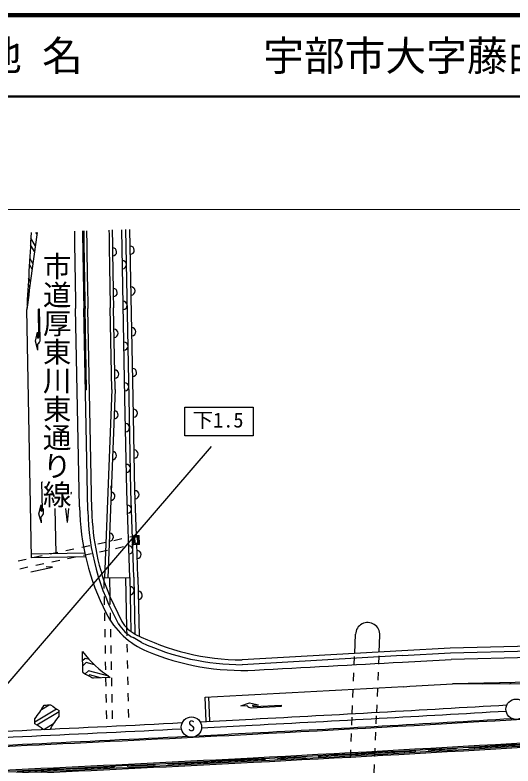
# Model space of a CAD drawing. Units: millimetres, scale not verified. Extents: x 40000 to 680000, y 20000 to 380000.
# Drawn here: x 374551 to 435688, y 287889 to 380000 of the extents above; entities that cross this region are included whole.
import ezdxf
from ezdxf.enums import TextEntityAlignment as Align

# ---------------------------------------------------------------- set-up
doc = ezdxf.new("R2010")
doc.units = ezdxf.units.MM
doc.header["$LTSCALE"] = 1000
doc.linetypes.add('CHAIN', pattern=[18.5, 12, -1.5, 3.5, -1.5])
for name, color, linetype, lineweight in [('M-BGD', 7, 'Continuous', 25), ('M-BMK', 2, 'CHAIN', 13), ('M-STR-HTXT', 7, 'Continuous', 13), ('M-STR-STR1', 1, 'Continuous', 25), ('M-STR-STRC', 7, 'Continuous', 25), ('M-TTL', 7, 'Continuous', 140), ('M-TTL-LINE', 7, 'Continuous', 50)]:
    doc.layers.add(name, color=color, linetype=linetype, lineweight=lineweight)
doc.layers.add('M-BMK-HTXT', color=7, linetype='Continuous')
doc.layers.add('M-TTL-TXT', color=7, linetype='Continuous')
doc.styles.add('@ＭＳ ゴシック', font='')
doc.styles.add('ＭＳ ゴシック', font='')
doc.styles.get('@ＭＳ ゴシック').set_extended_font_data('@MS Gothic')
doc.styles.get('ＭＳ ゴシック').set_extended_font_data('MS Gothic')

msp = doc.modelspace()

# ---------------------------------------------------------------- linework, layer by layer
at = {"layer": 'M-BGD'}
for p, q in [((388048, 333021), (387648, 353670)), ((388548, 333030), (388148, 353680)), ((389048, 333040), (388647, 353690)), ((383482, 319201), (382996, 344012)), ((383341, 334018), (383146, 344015)), ((383982, 319211), (383495, 344022)), ((386441, 334078), (386245, 344076)), ((386841, 334086), (386645, 344084)), ((383341, 334018), (383191, 334015)), ((386441, 334078), (385529, 310965)), ((386841, 334086), (385929, 310974)), ((388268, 321631), (388048, 333021)), ((388768, 321640), (388548, 333030)), ((389268, 321650), (389048, 333040)), ((386361, 321795), (386369, 322266)), ((388636, 311019), (388268, 321631)), ((389136, 311036), (388768, 321648)), ((389458, 316160), (389268, 321665)), ((388630, 315979), (389123, 316084)), ((389122, 316152), (389797, 316167)), ((389144, 315054), (389122, 316152)), ((389275, 316006), (389600, 316013)), ((389291, 315206), (389275, 316006)), ((389619, 315063), (389597, 316163)), ((389719, 315065), (389697, 316165)), ((389819, 315067), (389797, 316167)), ((384717, 315147), (385695, 315355)), ((386673, 315563), (387651, 315771)), ((388838, 315001), (389144, 315066)), ((389819, 315067), (389144, 315054)), ((389291, 315206), (389616, 315213)), ((389635, 311053), (389491, 315210)), ((378848, 313899), (379826, 314107)), ((380804, 314315), (381783, 314523)), ((382761, 314731), (383739, 314939)), ((384925, 314168), (385903, 314376)), ((386881, 314584), (387859, 314792)), ((374936, 313066), (375914, 313275)), ((376892, 313483), (377870, 313691)), ((381012, 313336), (381991, 313544)), ((382969, 313752), (383947, 313960)), ((375144, 312088), (376122, 312296)), ((376506, 311700), (379135, 312280)), ((377100, 312504), (378078, 312712)), ((379135, 312280), (378377, 312304)), ((379056, 312920), (380034, 313128)), ((385437, 310955), (388636, 311019)), ((385437, 310955), (385442, 310674)), ((385442, 310674), (385462, 309675)), ((386136, 310969), (386182, 308685)), ((388136, 311009), (388258, 304837)), ((388636, 311019), (388767, 304396)), ((389136, 311029), (389274, 304083)), ((389636, 311038), (389779, 303827)), ((385482, 308675), (385502, 307675)), ((385521, 306675), (385541, 305675)), ((385561, 304676), (385581, 303676)), ((388258, 304837), (388278, 303837)), ((416259, 301696), (416355, 304040)), ((390062, 303031), (389052, 303635)), ((419268, 301867), (419352, 303918)), ((385601, 302676), (385620, 301676)), ((388298, 302837), (388318, 301837)), ((468027, 302665), (428006, 301740)), ((422077, 301426), (402451, 300310)), ((416202, 300300), (416243, 301299)), ((419208, 300394), (419249, 301393)), ((428026, 301741), (422080, 301403)), ((385640, 300676), (385660, 299677)), ((388338, 300837), (388357, 299838)), ((419126, 298395), (419167, 299395)), ((385680, 298677), (385700, 297677)), ((388377, 298838), (388397, 297838)), ((416120, 298301), (416161, 299301)), ((385720, 296677), (385739, 295677)), ((388417, 296838), (388437, 295838)), ((416038, 296303), (416079, 297302)), ((419044, 296397), (419085, 297396)), ((388456, 294839), (388476, 293839)), ((415956, 294305), (415997, 295304)), ((418963, 294399), (419004, 295398)), ((385759, 294678), (385779, 293678)), ((415898, 292883), (415939, 293882)), ((418908, 293054), (418949, 294053)), ((418826, 291056), (418867, 292055)), ((415816, 290885), (415857, 291884)), ((415735, 288886), (415776, 289885)), ((418744, 289057), (418785, 290057)), ((418662, 287059), (418703, 288058))]:
    msp.add_line(p, q, dxfattribs=at)
for centre, radius, start, end in [((2078667, 377236), 1695997, 180.80135, 181.12247), ((2078667, 377236), 1695847, 180.80126, 181.12247), ((2078667, 377236), 1695497, 180.80105, 181.12247), ((2078667, 377236), 1692747, 180.79937, 181.12247), ((2078667, 377236), 1692347, 180.79912, 181.12247), ((386530, 350953), 500, 270.9608, 90.9608), ((388697, 351151), 500, 271.11093, 91.11093), ((387731, 349383), 500, 271.10972, 91.10972), ((386613, 345954), 500, 270.9608, 90.9608), ((388793, 346152), 500, 271.11093, 91.11093), ((387828, 344384), 500, 271.10972, 91.10972), ((386706, 340954), 500, 271.12247, 91.12247), ((388890, 341153), 500, 271.11093, 91.11093), ((387924, 339385), 500, 271.10972, 91.10972), ((386804, 335955), 500, 271.12247, 91.12247), ((388987, 336153), 500, 271.11093, 91.11093), ((388021, 334386), 500, 271.10972, 91.10972), ((389084, 331154), 500, 271.10753, 91.10753), ((386717, 330958), 500, 267.74074, 87.74074), ((388118, 329387), 500, 271.10972, 91.10972), ((386520, 325962), 500, 267.74074, 87.74074), ((389181, 326155), 500, 271.10753, 91.10753), ((388215, 324388), 500, 271.10972, 91.10972), ((389285, 321157), 500, 271.98421, 91.98421), ((386323, 320966), 500, 267.74074, 87.74074), ((388346, 319390), 500, 271.98421, 91.98421), ((412976, 319779), 29500, 181.12247, 209.39529), ((412976, 319779), 29000, 181.12247, 202.49099), ((386126, 315970), 500, 267.74074, 87.74074), ((388519, 314393), 500, 271.98421, 91.98421), ((389539, 313824), 500, 271.98421, 91.98421), ((388668, 309395), 500, 271.13496, 91.13496), ((389680, 308826), 500, 271.13496, 91.13496), ((391098, 307601), 4463, 210.46966, 242.71624), ((417853, 303979), 1500, 357.65695, 177.65695), ((412976, 319779), 29000, 211.52544, 211.55122), ((402560, 330367), 29458, 240.9499, 240.96476), ((402560, 330367), 30058, 245.42977, 269.79292), ((142287, 5286050), 4999991, 272.99668, 273.35433), ((142287, 5286050), 4999991, 272.4756, 272.89693), ((142287, 5286050), 4999991, 272.92537, 272.99668)]:
    msp.add_arc(centre, radius, start, end, dxfattribs=at)
at = {"layer": 'M-BMK'}
msp.add_arc((142345, 5290619), 5008825, 272.44876, 274.85452, dxfattribs=at)
at = {"layer": 'M-STR-HTXT'}
msp.add_line((360129, 356156), (561751, 356156), dxfattribs=at)
at = {"layer": 'M-STR-STR1'}
for p, q in [((386182, 308685), (386202, 307685)), ((386182, 308685), (387682, 305592)), ((386221, 306686), (386241, 305686)), ((386261, 304686), (386281, 303686)), ((468013, 303265), (427992, 302340)), ((386301, 302686), (386320, 301687)), ((427992, 302340), (422046, 302002)), ((422044, 302025), (402436, 300910)), ((386340, 300687), (386360, 299687)), ((386380, 298687), (386400, 297687)), ((386419, 296688), (386439, 295688)), ((386459, 294688), (386479, 293688))]:
    msp.add_line(p, q, dxfattribs=at)
for centre, radius, start, end in [((391098, 307601), 3963, 210.46966, 242.71624), ((402560, 330367), 29458, 243.20005, 269.75783), ((142287, 5286050), 4999241, 272.99684, 273.35597), ((142235, 5286798), 4999991, 272.47419, 272.89873), ((142235, 5286798), 4999991, 272.92387, 272.99698)]:
    msp.add_arc(centre, radius, start, end, dxfattribs=at)
at = {"layer": 'M-STR-STRC'}
for p, q in [((377227, 353155), (377123, 353333)), ((377032, 351710), (376502, 352613)), ((376935, 350988), (376453, 351808)), ((376742, 349541), (376358, 350195)), ((376646, 348817), (376310, 349387)), ((376454, 347367), (376216, 347771)), ((376358, 346641), (376170, 346962)), ((376073, 344462), (376033, 344530)), ((376168, 345189), (376078, 345341)), ((376593, 313432), (375997, 343875)), ((377576, 343906), (377427, 343903)), ((377491, 340504), (377427, 343903)), ((377647, 340182), (377576, 343906)), ((382472, 319664), (381996, 343993)), ((377051, 339996), (377330, 341101)), ((377344, 340351), (377330, 341101)), ((377372, 338902), (377051, 339996)), ((377372, 338902), (377357, 339651)), ((395400, 331891), (403800, 331891)), ((395400, 328391), (395400, 331891)), ((403800, 331891), (403800, 328391)), ((403800, 328391), (395400, 328391)), ((398625, 327082), (368067, 291570)), ((377934, 322709), (377842, 322708)), ((377907, 319308), (377842, 322708)), ((381468, 321378), (381434, 321494)), ((381434, 321244), (381468, 321378)), ((377466, 318800), (377745, 319905)), ((377759, 319155), (377745, 319905)), ((377787, 317706), (377466, 318800)), ((378063, 318986), (378054, 319459)), ((379589, 313940), (379481, 319459)), ((381014, 317769), (380808, 319459)), ((381014, 317769), (381154, 319459)), ((377787, 317706), (377773, 318455)), ((383123, 314010), (376585, 313881)), ((383222, 313561), (376593, 313432)), ((382870, 299362), (382819, 301950)), ((468119, 301875), (428098, 300950)), ((383150, 301083), (382843, 300766)), ((383287, 300578), (382855, 300133)), ((383687, 300935), (383150, 301083)), ((384325, 300293), (383287, 300578)), ((383563, 299569), (383183, 299179)), ((386050, 298887), (383563, 299569)), ((383700, 299065), (383589, 298951)), ((385056, 298693), (383700, 299065)), ((386248, 298751), (384158, 298649)), ((468290, 298879), (428269, 297955)), ((458333, 297903), (428269, 297955)), ((431301, 297950), (431384, 298027)), ((431960, 297948), (432060, 298042)), ((433277, 297946), (433414, 298074)), ((433936, 297945), (434091, 298089)), ((435254, 297943), (435444, 298121)), ((398032, 293354), (397880, 296329)), ((398482, 293377), (398329, 296352)), ((376993, 293296), (379649, 294891)), ((377807, 294835), (378726, 295386)), ((402256, 295259), (403339, 295615)), ((402256, 295259), (403005, 295297)), ((403339, 295615), (404453, 295373)), ((403545, 295025), (407265, 295218)), ((403704, 295334), (404453, 295373)), ((403862, 295192), (407257, 295368)), ((407265, 295218), (407257, 295368)), ((377234, 292916), (379967, 294557)), ((378077, 292372), (379293, 293102))]:
    msp.add_line(p, q, dxfattribs=at)
for centre in [(436069, 294849), (396215, 292661)]:
    msp.add_circle(centre, 1250, dxfattribs=at)
for centre, radius, start, end in [((2051539, 126420), 1689594, 172.28171, 172.6054), ((2070279, 250368), 1696861, 176.52179, 176.84105), ((2078667, 377236), 1696997, 180.80196, 181.12247), ((377341, 340501), 150, 271.08987, 1.08987), ((376937, 340226), 712, 306.20933, 356.48065), ((412467, 320252), 30000, 181.12247, 206.96441), ((377757, 319305), 150, 271.08987, 1.08987), ((377352, 319030), 712, 306.20933, 356.48065), ((394641, 311183), 10000, 206.96441, 247.10651), ((394641, 311183), 15000, 217.99237, 235.97664), ((402421, 329608), 30000, 247.10651, 272.99871), ((142767, 5286782), 4993967, 272.99838, 273.20671), ((142754, 5287215), 4994423, 273.20659, 273.27524), ((386745, 305784), 7500, 238.89152, 239.29488), ((142847, 5286605), 5001616, 272.98958, 274.44647), ((394404, 318681), 22500, 239.29488, 242.90889), ((142767, 5286782), 4996967, 272.92642, 273.20671), ((142754, 5287215), 4997423, 273.20659, 273.27524), ((142616, 5286670), 5004591, 272.99165, 274.44624), ((142616, 5286670), 5004741, 272.99165, 274.44624), ((142616, 5286670), 5004991, 272.9916, 274.44605), ((142616, 5286670), 5005141, 272.9916, 274.44605), ((366820, 301783), 13000, 321.40734, 330.38024), ((142739, 5286778), 4996967, 272.69991, 272.70919), ((386745, 305784), 13000, 233.0417, 238.5435), ((403566, 295737), 712, 218.09316, 268.36448), ((403854, 295342), 150, 182.9737, 272.9737), ((389730, 286202), 12512, 141.17191, 150.25492), ((355041, 293532), 24948, 1.18106, 2.66935), ((367956, 293193), 9038, 359.19815, 3.0468), ((370208, 281977), 13000, 53.07205, 58.5435), ((142847, 5286605), 5001466, 272.98961, 273.35509), ((142755, 5286599), 5001616, 272.45645, 272.99064), ((142755, 5286599), 5001466, 272.46259, 272.89867), ((142755, 5286599), 5001466, 272.91227, 272.99067), ((142524, 5286665), 5004591, 272.43025, 272.9927), ((142524, 5286665), 5004741, 272.43025, 272.9927), ((142524, 5286665), 5004991, 272.43025, 272.99266), ((142524, 5286665), 5005141, 272.43024, 272.99266)]:
    msp.add_arc(centre, radius, start, end, dxfattribs=at)
at = {"layer": 'M-TTL', "color": 2}
msp.add_line((680000, 380000), (40000, 380000), dxfattribs=at)
at = {"layer": 'M-TTL-LINE'}
msp.add_line((40000, 370000), (680000, 370000), dxfattribs=at)

# ---------------------------------------------------------------- texts
at = {"layer": 'M-BMK-HTXT', "style": '@ＭＳ ゴシック'}
msp.add_text('市道厚東川東通り線', height=2566, rotation=270, dxfattribs=at).set_placement((379684, 335209), align=Align.MIDDLE_CENTER)
at = {"layer": 'M-STR-STRC', "style": 'ＭＳ ゴシック'}
for s, height, p in [('下1.5', 1833, (399487, 328854)), ('S', 1320, (396215, 291761))]:
    msp.add_text(s, height=height, dxfattribs=at).set_placement(p, align=Align.BOTTOM_CENTER)
at = {"layer": 'M-TTL-TXT', "style": 'ＭＳ ゴシック'}
for s, p in [('地 名', (370380, 375000)), ('宇部市大字藤曲', (405024, 375000))]:
    msp.add_text(s, height=3666, dxfattribs=at).set_placement(p, align=Align.MIDDLE_LEFT)

doc.saveas('drawing.dxf')
